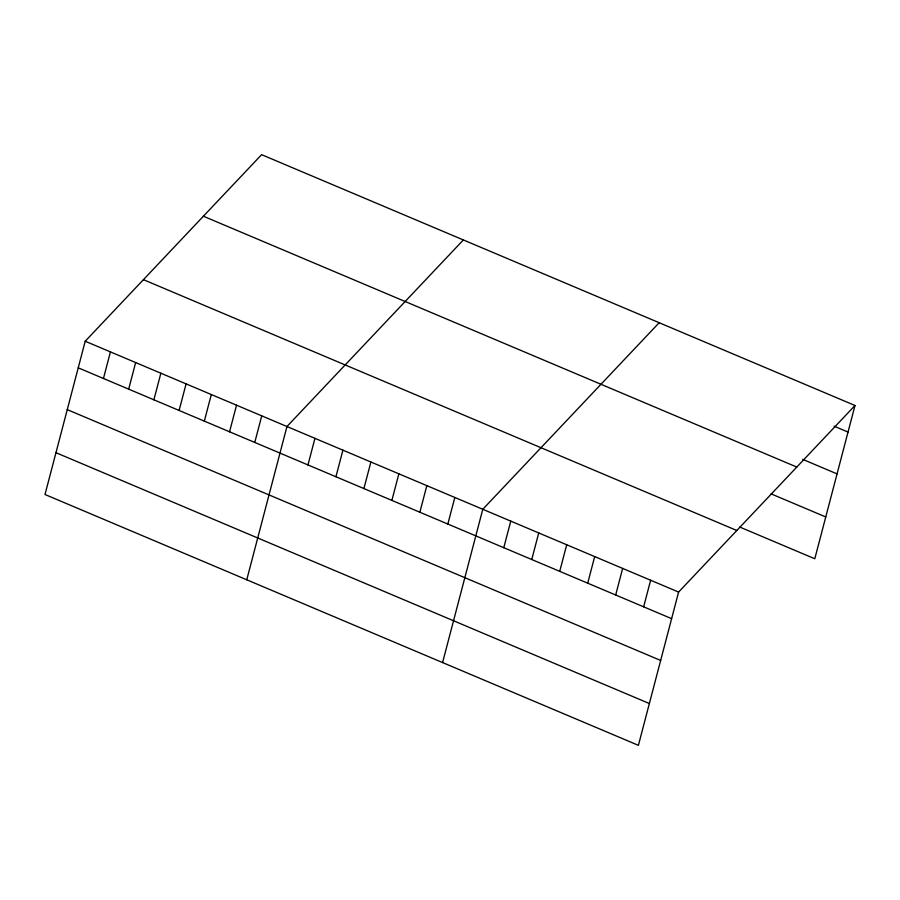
<?xml version="1.0" encoding="UTF-8"?>
<svg xmlns="http://www.w3.org/2000/svg" width="900" height="900" viewBox="0 0 900 900"><rect width="100%" height="100%" fill="white"/><g stroke="black" fill="none" stroke-linecap="round" stroke-linejoin="round"><path stroke-width="1.35" d="M85.207 341.235L45 494.505L638.393 745.335L678.6 592.065L855 405.495L261.608 154.665L85.207 341.235L678.6 592.065M103.455 378.484L110.43 351.889M128.678 389.137L135.653 362.554M153.889 399.803L160.864 373.219M179.111 410.456L186.086 383.873M204.334 421.121L211.309 394.537M229.556 431.786L236.531 405.191M254.768 442.44L261.743 415.856M246.757 579.791L286.965 426.51L463.365 239.94M307.969 464.929L314.944 438.345M335.936 476.752L342.911 450.169M363.915 488.576L370.89 461.993M391.882 500.4L398.858 473.816M419.861 512.224L426.836 485.64M447.84 524.048L454.815 497.464M442.575 662.569L482.782 509.287L659.183 322.718M503.786 547.695L510.761 521.111M531.754 559.53L538.729 532.935M559.733 571.354L566.707 544.759M587.711 583.178L594.686 556.582M615.679 595.001L622.654 568.418M643.658 606.825L650.633 580.241M855 405.495L814.793 558.765L739.766 527.051M834.041 426.161L848.025 432.079M802.721 459.371L837.056 473.884M203.4 216.225L796.793 467.055M771.075 493.853L825.761 516.96M143.426 279.664L736.819 530.494M78.233 367.819L671.625 618.649M67.264 409.624L660.656 660.454M55.969 452.7L649.361 703.53"/></g></svg>
